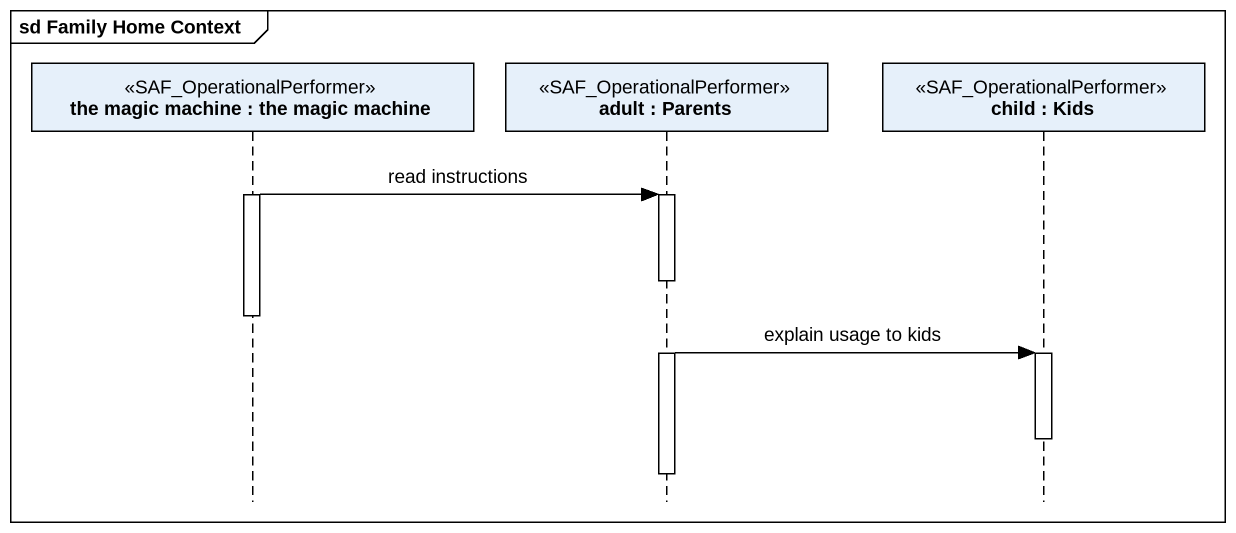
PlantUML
@startuml
mainframe sd Family Home Context
hide footbox
participant "the magic machine : the magic machine" as the_magic_machine <<SAF_OperationalPerformer>>
participant "adult : Parents" as adult <<SAF_OperationalPerformer>>
participant "child : Kids" as child <<SAF_OperationalPerformer>>

activate the_magic_machine
the_magic_machine -> adult : read instructions
activate adult
deactivate the_magic_machine
adult -> child : explain usage to kids
activate child
deactivate child
deactivate adult
@enduml
